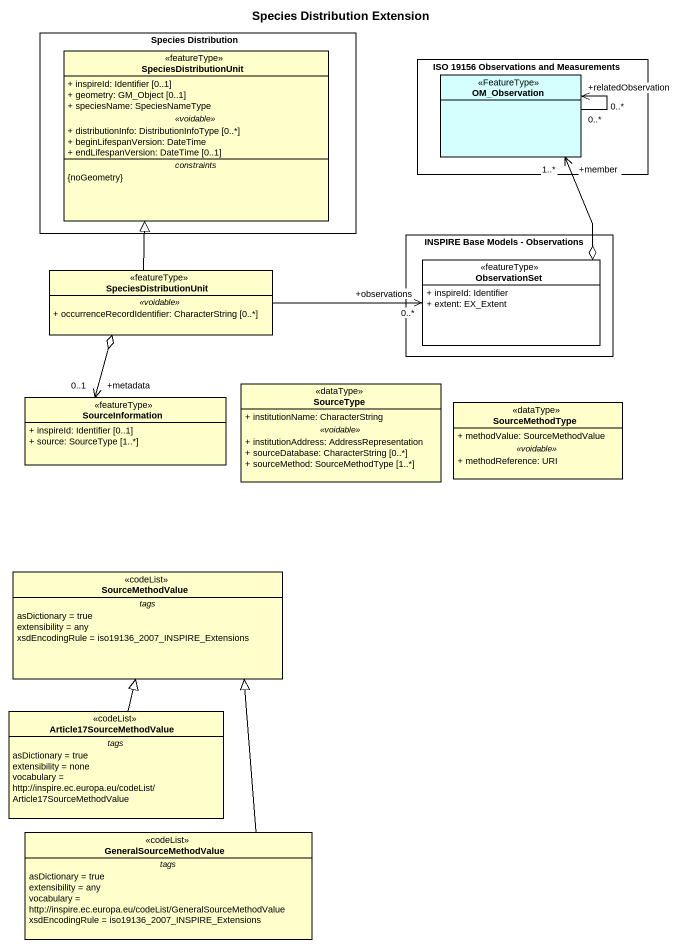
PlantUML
@startuml
title Species Distribution Extension
hide circle
hide empty members
skinparam classAttributeIconSize 0
rectangle "Species Distribution" as Species_Distribution {
  class SpeciesDistributionUnit <<featureType>> {
    + inspireId: Identifier [0..1]
    + geometry: GM_Object [0..1]
    + speciesName: SpeciesNameType
    .. <<voidable>> ..
    + distributionInfo: DistributionInfoType [0..*]
    + beginLifespanVersion: DateTime
    + endLifespanVersion: DateTime [0..1]
    -- constraints --
    {noGeometry}
  }
}
rectangle "ISO 19156 Observations and Measurements" as ISO_19156_Observations_and {
  class OM_Observation <<FeatureType>> #D5FFFF
}
rectangle "INSPIRE Base Models - Observations" as INSPIRE_Base_Models {
  class ObservationSet <<featureType>> #FFFFFF {
    + inspireId: Identifier
    + extent: EX_Extent
  }
}
class "SpeciesDistributionUnit" as SpeciesDistributionUnit_2 <<featureType>> {
  .. <<voidable>> ..
  + occurrenceRecordIdentifier: CharacterString [0..*]
}
class SourceInformation <<featureType>> {
  + inspireId: Identifier [0..1]
  + source: SourceType [1..*]
}
class SourceType <<dataType>> {
  + institutionName: CharacterString
  .. <<voidable>> ..
  + institutionAddress: AddressRepresentation
  + sourceDatabase: CharacterString [0..*]
  + sourceMethod: SourceMethodType [1..*]
}
class SourceMethodType <<dataType>> {
  + methodValue: SourceMethodValue
  .. <<voidable>> ..
  + methodReference: URI
}
class SourceMethodValue <<codeList>> {
  -- tags --
  asDictionary = true
  extensibility = any
  xsdEncodingRule = iso19136_2007_INSPIRE_Extensions
}
class Article17SourceMethodValue <<codeList>> {
  -- tags --
  asDictionary = true
  extensibility = none
  vocabulary = http://inspire.ec.europa.eu/codeList/Article17SourceMethodValue
}
class GeneralSourceMethodValue <<codeList>> {
  -- tags --
  asDictionary = true
  extensibility = any
  vocabulary = http://inspire.ec.europa.eu/codeList/GeneralSourceMethodValue
  xsdEncodingRule = iso19136_2007_INSPIRE_Extensions
}
OM_Observation "0..*" --> "+relatedObservation\n0..*" OM_Observation
SpeciesDistributionUnit_2 -up-|> SpeciesDistributionUnit
SpeciesDistributionUnit_2 -right-> "+observations\n0..*" ObservationSet
ObservationSet o-up-> "+member\n1..*" OM_Observation
SourceInformation "+metadata\n0..1" <-up-o SpeciesDistributionUnit_2
Article17SourceMethodValue -up-|> SourceMethodValue
GeneralSourceMethodValue -up-|> SourceMethodValue
@enduml
